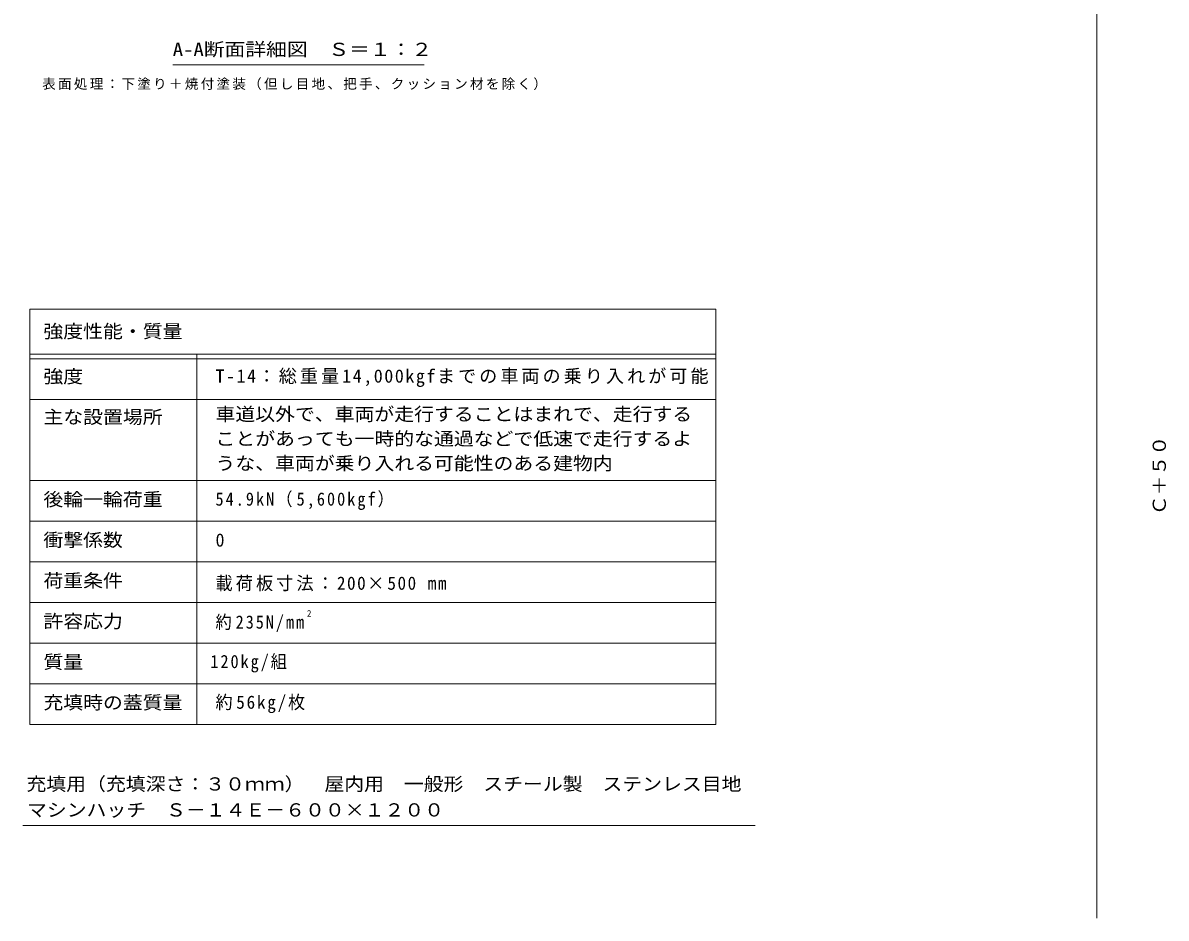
# Model space of a CAD drawing. Units: millimetres on the paper, enlarged 6 times, with parts at other scales. Extents: x -1914 to 2320, y -1648 to 1656.
# Drawn here: x -1765 to -245, y -1533 to -343 of the extents above; entities that cross this region are included whole.
import ezdxf
from ezdxf.enums import TextEntityAlignment as Align

# ---------------------------------------------------------------- set-up
doc = ezdxf.new("R2010")
doc.units = ezdxf.units.MM
doc.header["$LTSCALE"] = 6
for name, color, linetype, lineweight in [('1-F', 7, 'Continuous', 9), ('D-4', 7, 'Continuous', 9), ('F-0_F-0ﾚｲﾔ', 7, 'Continuous', 9), ('F-5_F-5ﾚｲﾔ', 7, 'Continuous', 9), ('F-F_F-Fﾚｲﾔ', 2, 'Continuous', 9)]:
    doc.layers.add(name, color=color, linetype=linetype, lineweight=lineweight)
doc.styles.add('ＭＳ ゴシック', font='')
doc.styles.get('ＭＳ ゴシック').set_extended_font_data('MS Gothic')

msp = doc.modelspace()

# ---------------------------------------------------------------- linework, layer by layer
at = {"layer": 'D-4'}
msp.add_line((-1230.952, -398.62), (-1565.452, -398.62), dxfattribs=at)
at = {"layer": 'F-0_F-0ﾚｲﾔ'}
msp.add_line((-336.7, -1533), (-336.7, 1656), dxfattribs=at)
at = {"layer": 'F-5_F-5ﾚｲﾔ'}
for p, q in [((-843.397, -723.487), (-843.397, -1275.488)), ((-1755.397, -843.487), (-843.397, -843.487)), ((-1755.397, -951.487), (-843.397, -951.487)), ((-1764.703, -1409.993), (-790.918, -1409.993))]:
    msp.add_line(p, q, dxfattribs=at)
at = {"layer": 'F-F_F-Fﾚｲﾔ', "color": 7}
for p, q in [((-1755.397, -723.487), (-843.397, -723.487)), ((-1755.397, -723.487), (-1755.397, -1275.488)), ((-1755.397, -783.487), (-843.397, -783.487)), ((-1755.397, -789.487), (-843.397, -789.487)), ((-1533.397, -783.487), (-1533.397, -1275.488)), ((-1755.397, -843.487), (-843.397, -843.487)), ((-1755.397, -951.487), (-843.397, -951.487)), ((-1755.397, -1005.487), (-843.397, -1005.487)), ((-1755.397, -1059.487), (-843.397, -1059.487)), ((-843.397, -1113.487), (-1755.397, -1113.487)), ((-843.397, -1167.487), (-1755.397, -1167.487)), ((-843.397, -1221.488), (-1755.397, -1221.488)), ((-843.397, -1275.488), (-1755.397, -1275.488))]:
    msp.add_line(p, q, dxfattribs=at)

# ---------------------------------------------------------------- texts
at = {"layer": '1-F', "color": 2, "style": 'ＭＳ ゴシック', "width": 1.1}
msp.add_text('Ｃ＋５０', height=17.6, rotation=90, dxfattribs=at).set_placement((-239.676, -997.499), align=Align.BOTTOM_LEFT)
at = {"layer": 'D-4', "color": 2, "style": 'ＭＳ ゴシック', "width": 1.15}
msp.add_text('A-A断面詳細図\u3000Ｓ＝１：２', height=17.6, dxfattribs=at).set_placement((-1565.452, -392.243), align=Align.BOTTOM_LEFT)
at = {"layer": 'D-4', "insert": (-1738.977, -432.299), "char_height": 13.2, "attachment_point": 7, "style": 'ＭＳ ゴシック'}
msp.add_mtext('\\T1.17;表面処理：下塗り＋焼付塗装（但し目地、把手、クッション材を除く）', dxfattribs=at)
at = {"layer": 'F-5_F-5ﾚｲﾔ', "color": 6, "style": 'ＭＳ ゴシック'}
msp.add_text('2', height=8.798, dxfattribs=at).set_placement((-1386.962, -1134.954), align=Align.BOTTOM_LEFT)
at = {"layer": 'F-5_F-5ﾚｲﾔ', "color": 2, "style": 'ＭＳ ゴシック', "width": 1.1}
for s, p in [('充填用（充填深さ：３０ｍｍ）\u3000屋内用\u3000一般形\u3000スチール製\u3000ステンレス目地', (-1759.918, -1368.733)), ('マシンハッチ\u3000Ｓ－１４Ｅ－６００×１２００', (-1759.238, -1403.228))]:
    msp.add_text(s, height=17.6, dxfattribs=at).set_placement(p, align=Align.BOTTOM_LEFT)
at = {"layer": 'F-F_F-Fﾚｲﾔ', "style": 'ＭＳ ゴシック', "width": 1.1}
for s, p in [('強度性能・質量', (-1737.397, -767.028)), ('強度', (-1737.397, -826.987)), ('主な設置場所', (-1737.397, -880.987)), ('車道以外で、車両が走行することはまれで、走行する', (-1508.596, -877.129)), ('ことがあっても一時的な通過などで低速で走行するよ', (-1508.596, -909.819)), ('うな、車両が乗り入れる可能性のある建物内', (-1508.596, -942.509)), ('後輪一輪荷重', (-1737.397, -990.487)), ('衝撃係数', (-1737.397, -1044.487)), ('荷重条件', (-1737.397, -1098.487)), ('許容応力', (-1737.397, -1152.487)), ('質量', (-1737.397, -1206.488)), ('充填時の蓋質量', (-1737.397, -1260.488))]:
    msp.add_text(s, height=17.6, dxfattribs=at).set_placement(p, align=Align.BOTTOM_LEFT)
at = {"layer": 'F-F_F-Fﾚｲﾔ', "style": 'ＭＳ ゴシック'}
msp.add_text('0', height=17.6, dxfattribs=at).set_placement((-1508.596, -1044.487), align=Align.BOTTOM_LEFT)
at = {"layer": 'F-F_F-Fﾚｲﾔ', "char_height": 17.6, "attachment_point": 7, "style": 'ＭＳ ゴシック'}
for s, insert in [('\\T1.17;T-14：総重量14,000kgfまでの車両の乗り入れが可能', (-1508.596, -826.987)), ('\\T1.25;\\W0.9;54.9kN（5,600kgf）', (-1508.596, -990.487)), ('\\T1.18;\\W0.95;載荷板寸法：200×500\\~mm', (-1508.596, -1098.487)), ('\\T1.24;\\W0.9;約235N/mm', (-1508.596, -1152.488)), ('\\T1.24;\\W0.9;120kg/組', (-1515.346, -1206.488)), ('\\T1.21;\\W0.95;約56kg/枚', (-1508.596, -1260.488))]:
    msp.add_mtext(s, dxfattribs=dict(at, insert=insert))

doc.saveas('drawing.dxf')
